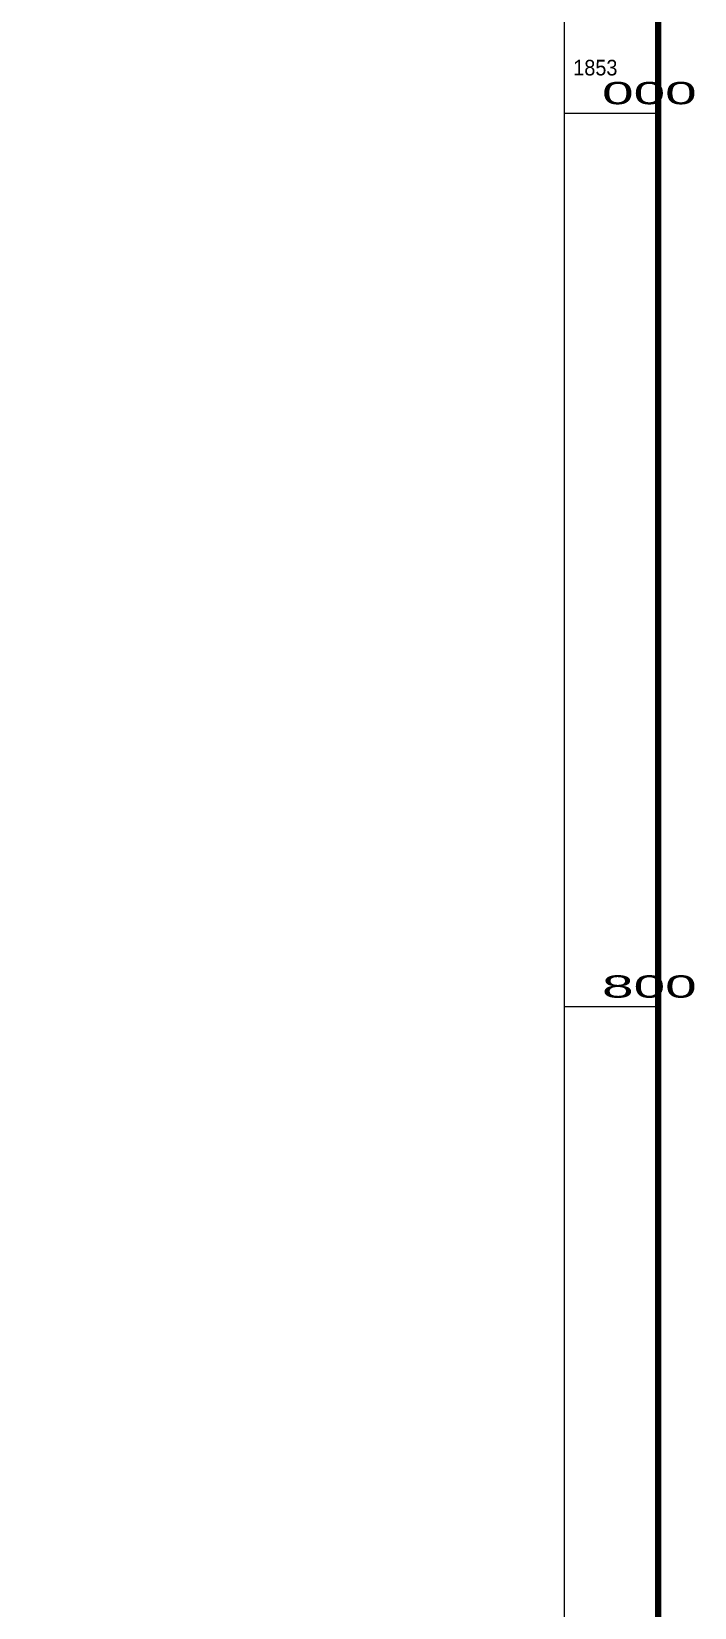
# Model space of a CAD drawing. Header units: metres. Extents: x 537779 to 539237, y 1851578 to 1853294.
# Drawn here: x 539080.7 to 539229.1, y 1852665.5 to 1853018.3 of the extents above; entities that cross this region are included whole.
import ezdxf
from ezdxf.enums import TextEntityAlignment as Align

# ---------------------------------------------------------------- set-up
doc = ezdxf.new("R2010")
doc.units = ezdxf.units.M
doc.header["$LTSCALE"] = 0.12
doc.layers.add('60', color=7, linetype='Continuous', lineweight=13)

msp = doc.modelspace()

# ---------------------------------------------------------------- linework, layer by layer
at = {"layer": '60'}
for p, q in [((539200, 1853000), (539221, 1853000)), ((539200, 1852800), (539221, 1852800))]:
    msp.add_line(p, q, dxfattribs=at)
at = {"layer": '60', "lineweight": 106}
msp.add_lwpolyline([(537779, 1853221), (539221, 1853221), (539221, 1851779), (537779, 1851779)], close=True, dxfattribs=at)
at = {"layer": '60'}
msp.add_lwpolyline([(537800, 1853200), (539200, 1853200), (539200, 1851800), (537800, 1851800)], close=True, dxfattribs=at)

# ---------------------------------------------------------------- texts
at = {"layer": '60', "width": 0.95}
msp.add_text('1853', height=3.5, dxfattribs=at).set_placement((539202, 1853008.45))
at = {"layer": '60', "width": 1.9}
for s, p in [('000', (539229.64, 1853002)), ('800', (539229.64, 1852802))]:
    msp.add_text(s, height=5, dxfattribs=at).set_placement(p, align=Align.RIGHT)

doc.saveas('drawing.dxf')
